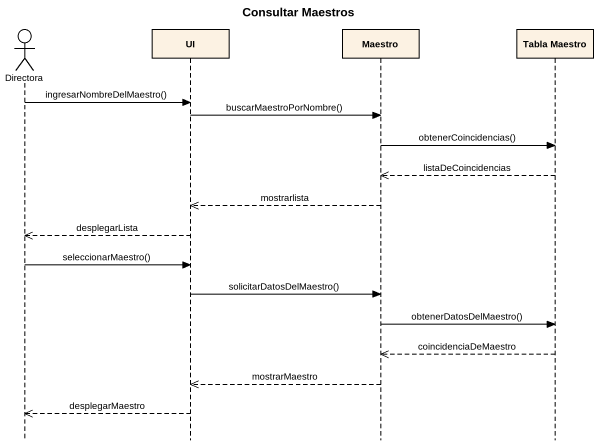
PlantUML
@startuml
title Consultar Maestros
hide footbox
actor Directora
participant UI
participant Maestro
participant "Tabla Maestro" as Tabla_Maestro

Directora -> UI : ingresarNombreDelMaestro()
UI -> Maestro : buscarMaestroPorNombre()
Maestro -> Tabla_Maestro : obtenerCoincidencias()
Tabla_Maestro -->> Maestro : listaDeCoincidencias
Maestro -->> UI : mostrarlista
UI -->> Directora : desplegarLista
Directora -> UI : seleccionarMaestro()
UI -> Maestro : solicitarDatosDelMaestro()
Maestro -> Tabla_Maestro : obtenerDatosDelMaestro()
Tabla_Maestro -->> Maestro : coincidenciaDeMaestro
Maestro -->> UI : mostrarMaestro
UI -->> Directora : desplegarMaestro
@enduml
